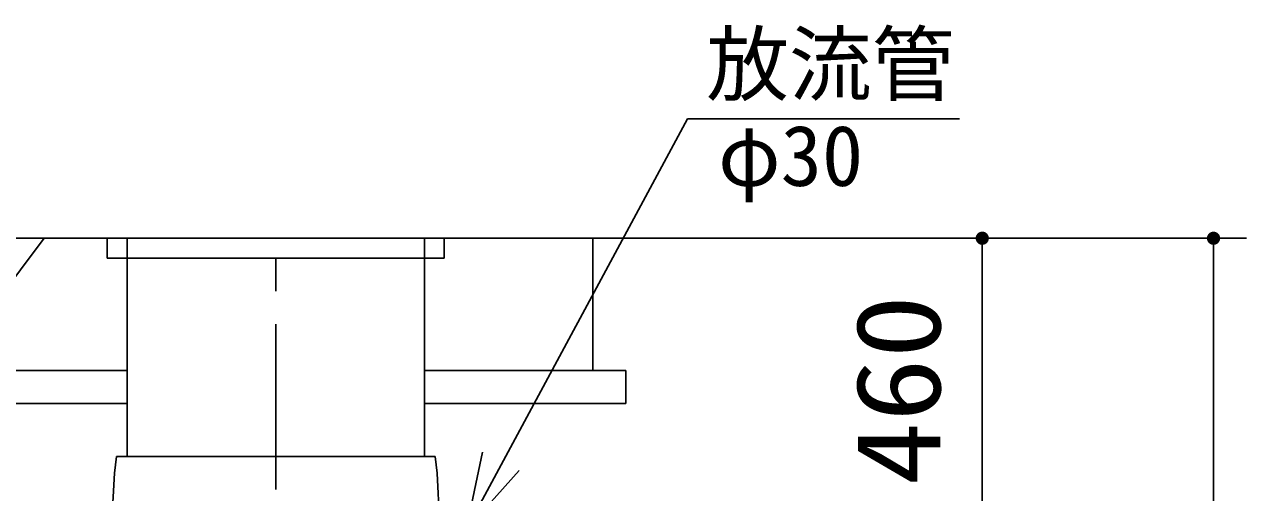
# Model space of a CAD drawing. Units: millimetres, scale not verified. Extents: x -14850 to 14850, y -10500 to 10500.
# Drawn here: x -5336 to -3486, y -3430 to -2721 of the extents above; entities that cross this region are included whole.
import ezdxf
from ezdxf.enums import TextEntityAlignment as Align

# ---------------------------------------------------------------- set-up
doc = ezdxf.new("R2010")
doc.units = ezdxf.units.MM
doc.header["$LTSCALE"] = 50
doc.linetypes.add('CHAIN1', pattern=[8, 5, -1, 1, -1])
doc.layers.add('0-0_製作', color=5, linetype='Continuous', lineweight=25)
doc.layers.add('0-3_機器', color=3, linetype='Continuous', lineweight=25)
doc.styles.add('ＭＳ ゴシック', font='')
doc.styles.get('ＭＳ ゴシック').set_extended_font_data('MS Gothic')

msp = doc.modelspace()

# ---------------------------------------------------------------- linework, layer by layer
at = {"layer": '0-0_製作', "color": 2}
for p, q in [((-3486.14, -3044.86), (-4166.63, -3044.86)), ((-3886.14, -3044.86), (-3886.14, -3505.06)), ((-3536.14, -3044.86), (-3536.14, -4399.86))]:
    msp.add_line(p, q, dxfattribs=at)
at = {"layer": '0-0_製作'}
for points in [[(-3896.12, -3044.23), (-3886.14, -3044.86), (-3896.14, -3044.86)], [(-3896.14, -3044.86), (-3889.23, -3054.37), (-3896.06, -3046.11)], [(-3896.14, -3044.86), (-3888.02, -3054.68), (-3889.23, -3054.37)], [(-3886.14, -3044.86), (-3888.02, -3054.68), (-3896.14, -3044.86)], [(-3895.97, -3042.98), (-3886.14, -3044.86), (-3896.12, -3044.23)], [(-3896.06, -3046.11), (-3890.4, -3053.91), (-3895.83, -3047.34)], [(-3896.06, -3046.11), (-3889.23, -3054.37), (-3890.4, -3053.91)], [(-3895.65, -3041.77), (-3886.14, -3044.86), (-3895.97, -3042.98)], [(-3895.83, -3047.34), (-3891.5, -3053.3), (-3895.44, -3048.54)], [(-3895.83, -3047.34), (-3890.4, -3053.91), (-3891.5, -3053.3)], [(-3895.19, -3040.6), (-3886.14, -3044.86), (-3895.65, -3041.77)], [(-3895.44, -3048.54), (-3892.52, -3052.56), (-3894.91, -3049.67)], [(-3895.44, -3048.54), (-3891.5, -3053.3), (-3892.52, -3052.56)], [(-3894.59, -3039.5), (-3886.14, -3044.86), (-3895.19, -3040.6)], [(-3894.91, -3049.67), (-3893.43, -3051.7), (-3894.23, -3050.74)], [(-3894.91, -3049.67), (-3892.52, -3052.56), (-3893.43, -3051.7)], [(-3893.85, -3038.48), (-3886.14, -3044.86), (-3894.59, -3039.5)], [(-3892.99, -3037.57), (-3886.14, -3044.86), (-3893.85, -3038.48)], [(-3892.02, -3036.77), (-3886.14, -3044.86), (-3892.99, -3037.57)], [(-3892.02, -3036.77), (-3886.14, -3034.86), (-3886.14, -3044.86)], [(-3890.96, -3036.09), (-3886.14, -3034.86), (-3892.02, -3036.77)], [(-3889.82, -3035.56), (-3886.14, -3034.86), (-3890.96, -3036.09)], [(-3888.63, -3035.17), (-3886.14, -3034.86), (-3889.82, -3035.56)], [(-3887.4, -3034.94), (-3886.14, -3034.86), (-3888.63, -3035.17)], [(-3886.14, -3044.86), (-3886.77, -3054.84), (-3888.02, -3054.68)], [(-3886.14, -3044.86), (-3886.14, -3054.86), (-3886.77, -3054.84)], [(-3886.14, -3034.86), (-3876.14, -3044.86), (-3886.14, -3044.86)], [(-3885.51, -3034.88), (-3876.14, -3044.86), (-3886.14, -3034.86)], [(-3886.14, -3044.86), (-3884.89, -3054.78), (-3886.14, -3054.86)], [(-3886.14, -3044.86), (-3883.66, -3054.54), (-3884.89, -3054.78)], [(-3886.14, -3044.86), (-3882.46, -3054.15), (-3883.66, -3054.54)], [(-3886.14, -3044.86), (-3881.32, -3053.62), (-3882.46, -3054.15)], [(-3886.14, -3044.86), (-3880.26, -3052.95), (-3881.32, -3053.62)], [(-3886.14, -3044.86), (-3879.3, -3052.15), (-3880.26, -3052.95)], [(-3876.14, -3044.86), (-3879.3, -3052.15), (-3886.14, -3044.86)], [(-3884.27, -3035.03), (-3876.14, -3044.86), (-3885.51, -3034.88)], [(-3883.05, -3035.35), (-3876.14, -3044.86), (-3884.27, -3035.03)], [(-3883.05, -3035.35), (-3876.22, -3043.6), (-3876.14, -3044.86)], [(-3881.88, -3035.81), (-3876.22, -3043.6), (-3883.05, -3035.35)], [(-3881.88, -3035.81), (-3876.46, -3042.37), (-3876.22, -3043.6)], [(-3880.78, -3036.41), (-3876.46, -3042.37), (-3881.88, -3035.81)], [(-3880.78, -3036.41), (-3876.84, -3041.18), (-3876.46, -3042.37)], [(-3879.77, -3037.15), (-3876.84, -3041.18), (-3880.78, -3036.41)], [(-3879.77, -3037.15), (-3877.38, -3040.04), (-3876.84, -3041.18)], [(-3878.85, -3038.01), (-3877.38, -3040.04), (-3879.77, -3037.15)], [(-3876.14, -3044.86), (-3878.44, -3051.23), (-3879.3, -3052.15)], [(-3878.85, -3038.01), (-3878.05, -3038.98), (-3877.38, -3040.04)], [(-3876.14, -3044.86), (-3877.7, -3050.22), (-3878.44, -3051.23)], [(-3876.14, -3044.86), (-3877.09, -3049.11), (-3877.7, -3050.22)], [(-3876.14, -3044.86), (-3876.63, -3047.95), (-3877.09, -3049.11)], [(-3876.14, -3044.86), (-3876.32, -3046.73), (-3876.63, -3047.95)], [(-3876.14, -3044.86), (-3876.16, -3045.49), (-3876.32, -3046.73)], [(-3546.12, -3044.23), (-3536.14, -3044.86), (-3546.14, -3044.86)], [(-3546.14, -3044.86), (-3538.02, -3054.68), (-3546.06, -3046.11)], [(-3546.14, -3044.86), (-3536.77, -3054.84), (-3538.02, -3054.68)], [(-3536.14, -3044.86), (-3536.77, -3054.84), (-3546.14, -3044.86)], [(-3545.97, -3042.98), (-3536.14, -3044.86), (-3546.12, -3044.23)], [(-3546.06, -3046.11), (-3539.23, -3054.37), (-3545.83, -3047.34)], [(-3546.06, -3046.11), (-3538.02, -3054.68), (-3539.23, -3054.37)], [(-3545.65, -3041.77), (-3536.14, -3044.86), (-3545.97, -3042.98)], [(-3545.83, -3047.34), (-3540.4, -3053.91), (-3545.44, -3048.54)], [(-3545.83, -3047.34), (-3539.23, -3054.37), (-3540.4, -3053.91)], [(-3545.19, -3040.6), (-3536.14, -3044.86), (-3545.65, -3041.77)], [(-3545.44, -3048.54), (-3541.5, -3053.3), (-3544.91, -3049.67)], [(-3545.44, -3048.54), (-3540.4, -3053.91), (-3541.5, -3053.3)], [(-3544.59, -3039.5), (-3536.14, -3044.86), (-3545.19, -3040.6)], [(-3544.91, -3049.67), (-3542.52, -3052.56), (-3544.23, -3050.74)], [(-3544.91, -3049.67), (-3541.5, -3053.3), (-3542.52, -3052.56)], [(-3543.85, -3038.48), (-3536.14, -3044.86), (-3544.59, -3039.5)], [(-3544.23, -3050.74), (-3542.52, -3052.56), (-3543.43, -3051.7)], [(-3542.99, -3037.57), (-3536.14, -3044.86), (-3543.85, -3038.48)], [(-3542.02, -3036.77), (-3536.14, -3044.86), (-3542.99, -3037.57)], [(-3542.02, -3036.77), (-3536.14, -3034.86), (-3536.14, -3044.86)], [(-3540.96, -3036.09), (-3536.14, -3034.86), (-3542.02, -3036.77)], [(-3539.82, -3035.56), (-3536.14, -3034.86), (-3540.96, -3036.09)], [(-3538.63, -3035.17), (-3536.14, -3034.86), (-3539.82, -3035.56)], [(-3537.4, -3034.94), (-3536.14, -3034.86), (-3538.63, -3035.17)], [(-3536.14, -3044.86), (-3536.14, -3054.86), (-3536.77, -3054.84)], [(-3536.14, -3034.86), (-3526.14, -3044.86), (-3536.14, -3044.86)], [(-3535.51, -3034.88), (-3526.14, -3044.86), (-3536.14, -3034.86)], [(-3536.14, -3044.86), (-3534.89, -3054.78), (-3536.14, -3054.86)], [(-3536.14, -3044.86), (-3533.66, -3054.54), (-3534.89, -3054.78)], [(-3536.14, -3044.86), (-3532.46, -3054.15), (-3533.66, -3054.54)], [(-3536.14, -3044.86), (-3531.32, -3053.62), (-3532.46, -3054.15)], [(-3536.14, -3044.86), (-3530.26, -3052.95), (-3531.32, -3053.62)], [(-3536.14, -3044.86), (-3529.3, -3052.15), (-3530.26, -3052.95)], [(-3526.14, -3044.86), (-3529.3, -3052.15), (-3536.14, -3044.86)], [(-3534.27, -3035.03), (-3526.14, -3044.86), (-3535.51, -3034.88)], [(-3534.27, -3035.03), (-3526.22, -3043.6), (-3526.14, -3044.86)], [(-3533.05, -3035.35), (-3526.22, -3043.6), (-3534.27, -3035.03)], [(-3533.05, -3035.35), (-3526.46, -3042.37), (-3526.22, -3043.6)], [(-3531.88, -3035.81), (-3526.46, -3042.37), (-3533.05, -3035.35)], [(-3531.88, -3035.81), (-3526.84, -3041.18), (-3526.46, -3042.37)], [(-3530.78, -3036.41), (-3526.84, -3041.18), (-3531.88, -3035.81)], [(-3530.78, -3036.41), (-3527.38, -3040.04), (-3526.84, -3041.18)], [(-3529.77, -3037.15), (-3527.38, -3040.04), (-3530.78, -3036.41)], [(-3529.77, -3037.15), (-3528.05, -3038.98), (-3527.38, -3040.04)], [(-3528.85, -3038.01), (-3528.05, -3038.98), (-3529.77, -3037.15)], [(-3526.14, -3044.86), (-3528.44, -3051.23), (-3529.3, -3052.15)], [(-3526.14, -3044.86), (-3527.7, -3050.22), (-3528.44, -3051.23)], [(-3526.14, -3044.86), (-3527.09, -3049.11), (-3527.7, -3050.22)], [(-3526.14, -3044.86), (-3526.63, -3047.95), (-3527.09, -3049.11)], [(-3526.14, -3044.86), (-3526.32, -3046.73), (-3526.63, -3047.95)], [(-3526.14, -3044.86), (-3526.16, -3045.49), (-3526.32, -3046.73)]]:
    msp.add_solid(points, dxfattribs=at)
at = {"layer": '0-3_機器', "color": 2}
for p, q in [((-4140.38, -3044.86), (-10542.03, -3044.86)), ((-5306.01, -3044.86), (-5456.01, -3244.86)), ((-5210.41, -3044.86), (-5210.41, -3074.86)), ((-5180.41, -3044.86), (-5180.41, -3374.86)), ((-4730.41, -3044.86), (-4730.41, -3374.86)), ((-4700.41, -3044.86), (-4700.41, -3074.86)), ((-4475.41, -3044.86), (-4475.41, -3244.86)), ((-5210.41, -3074.86), (-4700.41, -3074.86)), ((-5180.41, -3244.86), (-5735.41, -3244.86)), ((-4425.41, -3244.86), (-4730.41, -3244.86)), ((-4425.41, -3244.86), (-4425.41, -3294.86)), ((-5180.41, -3294.86), (-5735.41, -3294.86)), ((-4425.41, -3294.86), (-4730.41, -3294.86))]:
    msp.add_line(p, q, dxfattribs=at)
at = {"layer": '0-3_機器', "linetype": 'CHAIN1'}
msp.add_line((-4955.41, -3424.86), (-4955.41, -3044.86), dxfattribs=at)
at = {"layer": '0-3_機器'}
for p, q in [((-5196.41, -3374.86), (-5199.59, -3400.3)), ((-5196.41, -3374.86), (-4714.41, -3374.86)), ((-4714.41, -3374.86), (-4711.23, -3400.3)), ((-5212.72, -3650.86), (-5199.59, -3400.3)), ((-4711.23, -3400.3), (-4698.1, -3650.86))]:
    msp.add_line(p, q, dxfattribs=at)
for points in [[(-4667.26, -3485.86), (-4332.18, -2864.37), (-3920.83, -2864.37)], [(-4642.58, -3368.42), (-4667.26, -3485.86), (-4587.17, -3396.49)]]:
    msp.add_lwpolyline(points, dxfattribs=at)

# ---------------------------------------------------------------- texts
at = {"layer": '0-0_製作', "color": 4, "style": 'ＭＳ ゴシック', "width": 1.1}
msp.add_text('460', height=128.4, rotation=90, dxfattribs=at).set_placement((-3911.14, -3418.71), align=Align.BOTTOM_LEFT)
at = {"layer": '0-3_機器', "color": 4, "style": 'ＭＳ ゴシック'}
for s, p in [('\u3000放流管\u3000', (-4429.05, -2854.73)), ('\u3000φ30', (-4411.33, -2993.23))]:
    msp.add_text(s, height=91.79, dxfattribs=at).set_placement(p, align=Align.BOTTOM_LEFT)

doc.saveas('drawing.dxf')
